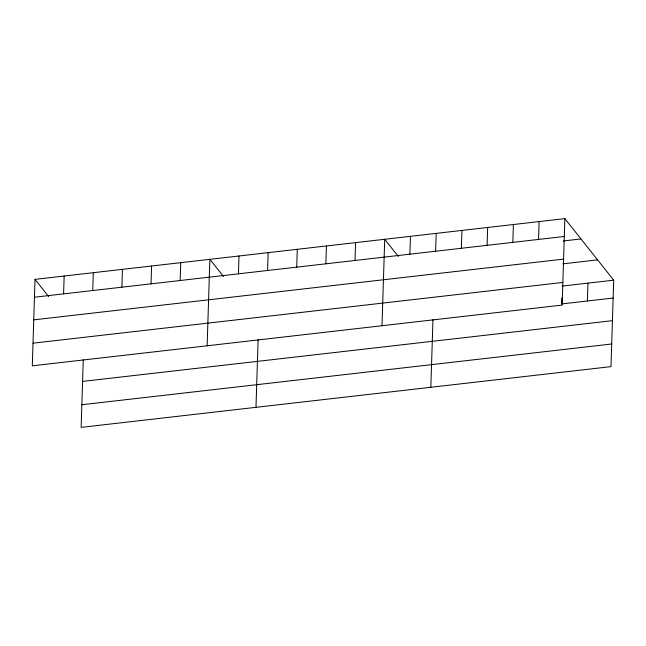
<?xml version="1.0" encoding="UTF-8"?>
<svg xmlns="http://www.w3.org/2000/svg" width="646" height="646" viewBox="0 0 646 646"><rect width="100%" height="100%" fill="white"/><g stroke="black" fill="none" stroke-linecap="round" stroke-linejoin="round"><path stroke-width="0.97" d="M35.013 279.371L32.3 365.822L562.141 305.082L564.862 218.623L35.013 279.371L48.652 296.554M63.599 293.873L64.156 276.028M83.261 359.757L81.138 427.377L610.987 366.629L613.7 280.178L564.862 218.623M92.741 290.538L93.299 272.685M121.884 287.195L122.441 269.342M151.019 283.852L151.584 266.007M180.161 280.517L180.727 262.664M207.148 345.772L209.861 259.321L223.5 276.512M238.447 273.831L239.004 255.977M255.986 407.327L258.109 339.715M267.589 270.488L268.147 252.643M296.732 267.153L297.289 249.299M325.867 263.81L326.432 245.956M355.009 260.467L355.575 242.621M381.996 325.729L384.717 239.278L398.348 256.462M409.887 254.177L410.452 236.323M430.834 387.285L432.965 319.665M435.622 251.229L436.187 233.376M461.357 248.274L461.922 230.428M487.092 245.327L487.657 227.473M512.827 242.379L513.392 224.525M538.562 239.424L539.127 221.578M561.697 302.942L561.858 297.984M587.408 300.979L587.965 283.134M34.456 297.217L564.297 236.476M563.159 240.982L580.98 238.939M33.745 319.859L563.587 259.111M562.941 263.834L597.582 259.87M33.011 343.179L562.852 282.439M562.23 286.081L613.7 280.178M561.665 303.935L613.143 298.032M82.583 381.415L612.424 320.666M81.848 404.735L611.697 343.995"/></g></svg>
